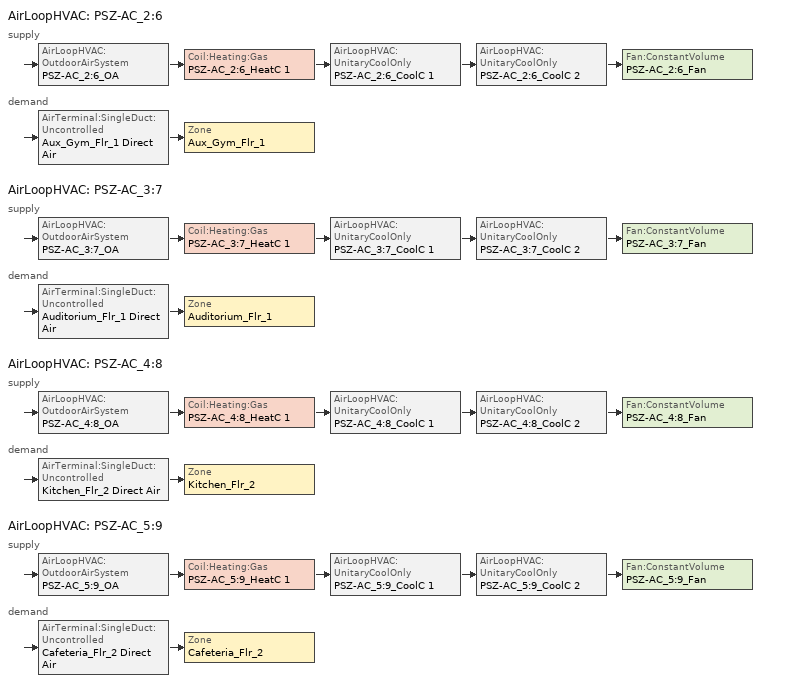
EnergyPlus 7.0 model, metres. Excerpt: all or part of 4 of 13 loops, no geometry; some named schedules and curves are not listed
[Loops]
AirLoopHVAC 'PSZ-AC_2:6'
 supply: AirLoopHVAC:OutdoorAirSystem 'PSZ-AC_2:6_OA' > Coil:Heating:Gas 'PSZ-AC_2:6_HeatC 1' > AirLoopHVAC:UnitaryCoolOnly 'PSZ-AC_2:6_CoolC 1' > AirLoopHVAC:UnitaryCoolOnly 'PSZ-AC_2:6_CoolC 2' > Fan:ConstantVolume 'PSZ-AC_2:6_Fan'
 demand: AirTerminal:SingleDuct:Uncontrolled 'Aux_Gym_Flr_1 Direct Air' > Zone 'Aux_Gym_Flr_1'
AirLoopHVAC 'PSZ-AC_3:7'
 supply: AirLoopHVAC:OutdoorAirSystem 'PSZ-AC_3:7_OA' > Coil:Heating:Gas 'PSZ-AC_3:7_HeatC 1' > AirLoopHVAC:UnitaryCoolOnly 'PSZ-AC_3:7_CoolC 1' > AirLoopHVAC:UnitaryCoolOnly 'PSZ-AC_3:7_CoolC 2' > Fan:ConstantVolume 'PSZ-AC_3:7_Fan'
 demand: AirTerminal:SingleDuct:Uncontrolled 'Auditorium_Flr_1 Direct Air' > Zone 'Auditorium_Flr_1'
AirLoopHVAC 'PSZ-AC_4:8'
 supply: AirLoopHVAC:OutdoorAirSystem 'PSZ-AC_4:8_OA' > Coil:Heating:Gas 'PSZ-AC_4:8_HeatC 1' > AirLoopHVAC:UnitaryCoolOnly 'PSZ-AC_4:8_CoolC 1' > AirLoopHVAC:UnitaryCoolOnly 'PSZ-AC_4:8_CoolC 2' > Fan:ConstantVolume 'PSZ-AC_4:8_Fan'
 demand: AirTerminal:SingleDuct:Uncontrolled 'Kitchen_Flr_2 Direct Air' > Zone 'Kitchen_Flr_2'
AirLoopHVAC 'PSZ-AC_5:9'
 supply: AirLoopHVAC:OutdoorAirSystem 'PSZ-AC_5:9_OA' > Coil:Heating:Gas 'PSZ-AC_5:9_HeatC 1' > AirLoopHVAC:UnitaryCoolOnly 'PSZ-AC_5:9_CoolC 1' > AirLoopHVAC:UnitaryCoolOnly 'PSZ-AC_5:9_CoolC 2' > Fan:ConstantVolume 'PSZ-AC_5:9_Fan'
 demand: AirTerminal:SingleDuct:Uncontrolled 'Cafeteria_Flr_2 Direct Air' > Zone 'Cafeteria_Flr_2'
[Sizing:Zone] Zone Cooling Design Supply Air Temperature {C}=14; Zone Heating Design Supply Air Temperature {C}=40; Zone Cooling Design Supply Air Humidity Ratio {kg-H20/kg-air}=0.0085; Zone Heating Design Supply Air Humidity Ratio {kg-H20/kg-air}=0.008; Cooling Design Air Flow Method {Flow/Zone | DesignDay | DesignDayWithLimit}=DesignDay; Cooling Minimum Air Flow Fraction=0; Heating Design Air Flow Method {Flow/Zone | DesignDay}=DesignDay; Heating Design Air Flow Rate=0; Design Zone Air Distribution Effectiveness in Cooling Mode=1; Design Zone Air Distribution Effectiveness in Heating Mode=1
Name | Design Specification Outdoor Air Object
Aux_Gym_Flr_1 | Aux_Gym_Flr_1 OA Design Spec
Auditorium_Flr_1 | Auditorium_Flr_1 OA Design Spec
Kitchen_Flr_2 | Kitchen_Flr_2 OA Design Spec
Cafeteria_Flr_2 | Cafeteria_Flr_2 OA Design Spec
[DesignSpecification:OutdoorAir] Outdoor Air Method=Flow/Zone; Outdoor Air Flow Per Person {m3/s-person}=0; Outdoor Air Flow Per Zone Floor Area {m3/s-m2}=0; Outdoor Air Flow Air Changes per Hour {1/hr}=0
Name | Outdoor Air Flow Per Zone {m3/s}
Aux_Gym_Flr_1 OA Design Spec | 4.79856
Auditorium_Flr_1 OA Design Spec | 1.93317
Kitchen_Flr_2 OA Design Spec | 3.4
Cafeteria_Flr_2 OA Design Spec | 2.779296
[ZoneControl:Thermostat] Control Type Schedule=Dual Zone Control Type Sched
Name | Zone | Control 1
Aux_Gym_Flr_1 Thermostat | Aux_Gym_Flr_1 | Aux_Gym_Flr_1 DualSPSched
Auditorium_Flr_1 Thermostat | Auditorium_Flr_1 | Auditorium_Flr_1 DualSPSched
Kitchen_Flr_2 Thermostat | Kitchen_Flr_2 | Kitchen_Flr_2 DualSPSched
Cafeteria_Flr_2 Thermostat | Cafeteria_Flr_2 | Cafeteria_Flr_2 DualSPSched
[ThermostatSetpoint:DualSetpoint]
Name | Heating Setpoint Temperature Schedule | Cooling Setpoint Temperature Schedule
Aux_Gym_Flr_1 DualSPSched; Auditorium_Flr_1 DualSPSched | GymAud_HtgSetP_Sch | GymAud_ClgSetP_Sch
Kitchen_Flr_2 DualSPSched; Cafeteria_Flr_2 DualSPSched | HtgSetP_Sch | ClgSetP_Sch
[Zone equipment]
Aux_Gym_Flr_1: Aux_Gym_Flr_1 Direct Air
Auditorium_Flr_1: Auditorium_Flr_1 Direct Air
Kitchen_Flr_2: Kitchen_Flr_2 Direct Air, Kitchen_Flr_2 Exhaust Fan 1
Cafeteria_Flr_2: Cafeteria_Flr_2 Direct Air
[Fan:ZoneExhaust]
Kitchen_Flr_2 Exhaust Fan 1: Availability Schedule=MinOA_Sched; Fan Efficiency=0.45; Pressure Rise {Pa}=125; Maximum Flow Rate {m3/s} [*******]=3.4
[AirTerminal:SingleDuct:Uncontrolled] Availability Schedule=ALWAYS_ON; Maximum Air Flow Rate {m3/s}=AUTOSIZE
Aux_Gym_Flr_1 Direct Air; Auditorium_Flr_1 Direct Air; Kitchen_Flr_2 Direct Air; Cafeteria_Flr_2 Direct Air
[SetpointManager:SingleZone:Reheat] Control Variable=Temperature; Minimum Supply Air Temperature C=10; Maximum Supply Air Temperature C=50
Name | Control Zone | Setpoint Node or NodeList
SupAirTemp MngrAux_Gym_Flr_1 | Aux_Gym_Flr_1 | PSZ-AC_2:6 Supply Equipment Outlet Node
SupAirTemp MngrAuditorium_Flr_1 | Auditorium_Flr_1 | PSZ-AC_3:7 Supply Equipment Outlet Node
SupAirTemp MngrKitchen_Flr_2 | Kitchen_Flr_2 | PSZ-AC_4:8 Supply Equipment Outlet Node
SupAirTemp MngrCafeteria_Flr_2 | Cafeteria_Flr_2 | PSZ-AC_5:9 Supply Equipment Outlet Node
[Refrigeration:Case] Availablility Schedule=ALWAYS_ON; Zone=Kitchen_Flr_2; Rated Ambient Temperature {C}=23.88; Rated Ambient Relative Humidity {%}=55; Rated Total Cooling Capacity per Unit length {W/m}=734; Case Length {m}=7.32; Latent Case Credit Curve Type=CaseTemperatureMethod; Standard Case Lighting Power per Unit Length {W/m}=33; Case Lighting Schedule=BLDG_LIGHT_SCH; Fraction Of Lighting Energy To Case=1; Case Anti-Sweat Heater Power per Unit Length {W/m}=0; Minimum Anti-Sweat Heater Power per Unit Length {W/m}=0; Anti-Sweat Heater Control Type {******}=None; Humidity At Zero Anti-Sweat Heater Energy {%}=0; Case Height {m}=0; Defrost Energy Correction Curve Type=None
Name | Rated Latent Heat Ratio | Rated Runtime Fraction | Case Operating Temperature {C} | Latent Case Credit Curve | Standard Case Fan Power per Unit Length {W/m} | Operating Case Fan Power per Unit Length {W/m} | Installed Case Lighting Power per Unit Length {W/m} | Fraction of Anti-Sweat Heater Energy To Case | Case Defrost Power per Unit Length {W/m} | Case Defrost Type | Case Defrost Schedule | Case Defrost Drip-Down Schedule | Under Case HVAC Return Air Fraction | Refrigerated Case Restocking Schedule | Case Credit Fraction Schedule | Case Defrost Type {*******}
Kitchen_Flr_2_WalkInFreezer_Case:1 | 0.1 | 0.4 | -23 | Kitchen_Flr_2_WalkInFreezer_Case:1_LatentCaseCreditCurve | 68.3 | 172.2 | 28.1 | 0 | 410 | Electric | Kitchen_Flr_2_WalkInFreezer_Case:1_DefrostSchedule | Kitchen_Flr_2_WalkInFreezer_Case:1_DefrostDripDownSchedule | 0 | Kitchen_Flr_2_WalkInFreezer_Case:1_RestockSchedule | Kitchen_Flr_2_WalkInFreezer_Case:1_CaseCreditSchedule
Kitchen_Flr_2_SelfContainedDisplayCase_Case:2 | 0.08 | 0.85 | 2 | Kitchen_Flr_2_SelfContainedDisplayCase_Case:2_LatentCaseCreditCurve | 55 | 40 | 75 | 0.2 | 0 |  |  |  | 0.05 | Kitchen_Flr_2_SelfContainedDisplayCase_Case:2_RestockSchedule |  | None
[AirLoopHVAC] Design Supply Air Flow Rate {m3/s}=AUTOSIZE
PSZ-AC_2:6; PSZ-AC_3:7; PSZ-AC_4:8; PSZ-AC_5:9
[SetpointManager:MixedAir]
Name | Control Variable | Setpoint Node or NodeList | Control Variable {Temperature}
PSZ-AC_2:6_HeatC 1 MixedAir Manager | Temperature | PSZ-AC_2:6_HeatC 1-PSZ-AC_2:6_CoolC 1Node
PSZ-AC_2:6_CoolC 1 SAT Manager |  | PSZ-AC_2:6_CoolC 1-PSZ-AC_2:6_CoolC 2Node | Temperature
PSZ-AC_2:6 ERV Mixed Air Temp Manager | Temperature | PSZ-AC_2:6_OAOutside Air Heat Recovery-PSZ-AC_2:6_OAMixing BoxNode
PSZ-AC_2:6 OA Mixed Air Temp Manager | Temperature | PSZ-AC_2:6_OA-PSZ-AC_2:6_HeatC 1Node
PSZ-AC_3:7_HeatC 1 MixedAir Manager | Temperature | PSZ-AC_3:7_HeatC 1-PSZ-AC_3:7_CoolC 1Node
PSZ-AC_3:7_CoolC 1 SAT Manager |  | PSZ-AC_3:7_CoolC 1-PSZ-AC_3:7_CoolC 2Node | Temperature
PSZ-AC_3:7 ERV Mixed Air Temp Manager | Temperature | PSZ-AC_3:7_OAOutside Air Heat Recovery-PSZ-AC_3:7_OAMixing BoxNode
PSZ-AC_3:7 OA Mixed Air Temp Manager | Temperature | PSZ-AC_3:7_OA-PSZ-AC_3:7_HeatC 1Node
PSZ-AC_4:8_HeatC 1 MixedAir Manager | Temperature | PSZ-AC_4:8_HeatC 1-PSZ-AC_4:8_CoolC 1Node
PSZ-AC_4:8_CoolC 1 SAT Manager |  | PSZ-AC_4:8_CoolC 1-PSZ-AC_4:8_CoolC 2Node | Temperature
PSZ-AC_4:8 ERV Mixed Air Temp Manager | Temperature | PSZ-AC_4:8_OAOutside Air Heat Recovery-PSZ-AC_4:8_OAMixing BoxNode
PSZ-AC_4:8 OA Mixed Air Temp Manager | Temperature | PSZ-AC_4:8_OA-PSZ-AC_4:8_HeatC 1Node
PSZ-AC_5:9_HeatC 1 MixedAir Manager | Temperature | PSZ-AC_5:9_HeatC 1-PSZ-AC_5:9_CoolC 1Node
PSZ-AC_5:9_CoolC 1 SAT Manager |  | PSZ-AC_5:9_CoolC 1-PSZ-AC_5:9_CoolC 2Node | Temperature
PSZ-AC_5:9 ERV Mixed Air Temp Manager | Temperature | PSZ-AC_5:9_OAOutside Air Heat Recovery-PSZ-AC_5:9_OAMixing BoxNode
PSZ-AC_5:9 OA Mixed Air Temp Manager | Temperature | PSZ-AC_5:9_OA-PSZ-AC_5:9_HeatC 1Node
[Sizing:System] Type Of Load To Size On=Sensible; Design Outdoor Air Flow Rate {m3/s}=AUTOSIZE; Minimum System Air Flow Ratio=1; Preheat Design Temperature {C}=7; Preheat Design Humidity Ratio {kg-H2O/kg-air}=0.008; Precool Design Temperature {C}=12.8; Precool Design Humidity Ratio {kg-H2O/kg-air}=0.008; Central Cooling Design Supply Air Temperature {C}=12.8; Central Heating Design Supply Air Temperature {C}=40; Sizing Option {Coincident | NonCoincident}=NonCoincident; 100% Outdoor Air in Cooling {Yes | No}=No; 100% Outdoor Air in Heating {Yes | No}=No; Central Cooling Design Supply Air Humidity Ratio {kg-H2O/kg-air}=0.0085; Central Heating Design Supply Air Humidity Ratio {kg-H2O/kg-air}=0.008; Cooling Design Air Flow Method=DesignDay; Cooling Design Air Flow Rate {m3/s}=0; Heating Design Air Flow Method=DesignDay; Heating Design Air Flow Rate {m3/s}=0; System Outdoor Air Method { ZoneSum | VentilationRateProcedure }=VentilationRateProcedure
PSZ-AC_2:6; PSZ-AC_3:7; PSZ-AC_4:8; PSZ-AC_5:9
[HeatExchanger:AirToAir:SensibleAndLatent] Availability Schedule=ALWAYS_ON; Nominal Supply Air Flow Rate {m3/s}=AUTOSIZE; Sensible Effectiveness at 100% Heating Air Flow=0.75; Latent Effectiveness at 100% Heating Air Flow=0.69; Sensible Effectiveness at 75% Heating Air Flow=0.75; Latent Effectiveness at 75% Heating Air Flow=0.69; Sensible Effectiveness at 100% Cooling Air Flow=0.75; Latent Effectiveness at 100% Cooling Air Flow=0.69; Sensible Effectiveness at 75% Cooling Air Flow=0.75; Latent Effectiveness at 75% Cooling Air Flow=0.69; Nominal Electric Power {W}=0; Supply Outlet Temperature Control {YES | NO}=Yes; Heat Exchanger Type { Plate | Rotary }=Plate; Frost Control Type { None | ExhaustAirRecirculation | ExhaustOnly | MinimumExhaustTemperature }=ExhaustOnly; Threshold Temperature {C}=-23.3; Initial Defrost Time Fraction {min/min}=0.167; Rate of Defrost Time Fraction Increase {min/min per deg C}=0.024; Economizer Lockout=No
PSZ-AC_2:6_OAOutside Air Heat Recovery; PSZ-AC_3:7_OAOutside Air Heat Recovery; PSZ-AC_4:8_OAOutside Air Heat Recovery; PSZ-AC_5:9_OAOutside Air Heat Recovery
[Controller:OutdoorAir] Minimum Outdoor Air Flow Rate {m3/s}=AUTOSIZE; Maximum Outdoor Air Flow Rate {m3/s}=AUTOSIZE; Economizer Control Type=DifferentialEnthalpy; Economizer Control Action Type=ModulateFlow; Economizer Maximum Limit Dry-Bulb Temperature {C}=28; Economizer Maximum Limit Enthalpy {J/kg}=64000; Economizer Minimum Limit Dry-Bulb Temperature {C}=-100; Lockout Type=NoLockout; Minimum Limit Type=FixedMinimum; High Humidity Control=No; Heat Recovery Bypass Control Type=BypassWhenOAFlowGreaterThanMinimum
Name | Minimum Outdoor Air Schedule
PSZ-AC_2:6_OA_Controller; PSZ-AC_3:7_OA_Controller | GymAud_MinOA_Sched
PSZ-AC_4:8_OA_Controller; PSZ-AC_5:9_OA_Controller | MinOA_Sched
[Coil:Heating:Gas] Availability Schedule=ALWAYS_ON; Gas Burner Efficiency=0.8; Nominal Capacity {W}=AUTOSIZE
PSZ-AC_2:6_HeatC 1; PSZ-AC_3:7_HeatC 1; PSZ-AC_4:8_HeatC 1; PSZ-AC_5:9_HeatC 1
[AirLoopHVAC:UnitaryCoolOnly] Availability Schedule=ALWAYS_ON
Name | Cooling Coil
PSZ-AC_2:6_CoolC 1 | PSZ-AC_2:6_CoolC 1 DXCoil
PSZ-AC_2:6_CoolC 2 | PSZ-AC_2:6_CoolC 2 DXCoil
PSZ-AC_3:7_CoolC 1 | PSZ-AC_3:7_CoolC 1 DXCoil
PSZ-AC_3:7_CoolC 2 | PSZ-AC_3:7_CoolC 2 DXCoil
PSZ-AC_4:8_CoolC 1 | PSZ-AC_4:8_CoolC 1 DXCoil
PSZ-AC_4:8_CoolC 2 | PSZ-AC_4:8_CoolC 2 DXCoil
PSZ-AC_5:9_CoolC 1 | PSZ-AC_5:9_CoolC 1 DXCoil
PSZ-AC_5:9_CoolC 2 | PSZ-AC_5:9_CoolC 2 DXCoil
[Coil:Cooling:DX:SingleSpeed] Availability Schedule=ALWAYS_ON; Rated Total Cooling Capacity {W}=AUTOSIZE; Rated Sensible Heat Ratio=AUTOSIZE; Rated COP=4; Rated Air Flow Rate {m3/s}=AUTOSIZE; Rated Evaporator Fan Power Per Volume Flow Rate {W/(m3/s)}=773.3; Nominal Time for Condensate Removal to Begin {s}=1000; Ratio of Initial Moisture Evaporation Rate and Steady State Latent Capacity=1.5; Maximum Cycling Rate {cycles/hr}=3; Latent Capacity Time Constant {s}=45; Condenser Type=AirCooled
Name | Total Cooling Capacity Function of Temperature Curve | Total Cooling Capacity Function of Flow Fraction Curve | Energy Input Ratio Function of Temperature Curve | Energy Input Ratio Function of Flow Fraction Curve | Part Load Fraction Correlation Curve
PSZ-AC_2:6_CoolC 1 DXCoil | PSZ-AC_2:6_CoolC 1_ClgCapFuncTempCurve | PSZ-AC_2:6_CoolC 1_ClgCapFuncFlowFracCurve | PSZ-AC_2:6_CoolC 1_ClgEirFuncTempCurve | PSZ-AC_2:6_CoolC 1_ClgEirFuncFlowFracCurve | PSZ-AC_2:6_CoolC 1_ClgPlrCurve
PSZ-AC_2:6_CoolC 2 DXCoil | PSZ-AC_2:6_CoolC 2_ClgCapFuncTempCurve | PSZ-AC_2:6_CoolC 2_ClgCapFuncFlowFracCurve | PSZ-AC_2:6_CoolC 2_ClgEirFuncTempCurve | PSZ-AC_2:6_CoolC 2_ClgEirFuncFlowFracCurve | PSZ-AC_2:6_CoolC 2_ClgPlrCurve
PSZ-AC_3:7_CoolC 1 DXCoil | PSZ-AC_3:7_CoolC 1_ClgCapFuncTempCurve | PSZ-AC_3:7_CoolC 1_ClgCapFuncFlowFracCurve | PSZ-AC_3:7_CoolC 1_ClgEirFuncTempCurve | PSZ-AC_3:7_CoolC 1_ClgEirFuncFlowFracCurve | PSZ-AC_3:7_CoolC 1_ClgPlrCurve
PSZ-AC_3:7_CoolC 2 DXCoil | PSZ-AC_3:7_CoolC 2_ClgCapFuncTempCurve | PSZ-AC_3:7_CoolC 2_ClgCapFuncFlowFracCurve | PSZ-AC_3:7_CoolC 2_ClgEirFuncTempCurve | PSZ-AC_3:7_CoolC 2_ClgEirFuncFlowFracCurve | PSZ-AC_3:7_CoolC 2_ClgPlrCurve
PSZ-AC_4:8_CoolC 1 DXCoil | PSZ-AC_4:8_CoolC 1_ClgCapFuncTempCurve | PSZ-AC_4:8_CoolC 1_ClgCapFuncFlowFracCurve | PSZ-AC_4:8_CoolC 1_ClgEirFuncTempCurve | PSZ-AC_4:8_CoolC 1_ClgEirFuncFlowFracCurve | PSZ-AC_4:8_CoolC 1_ClgPlrCurve
PSZ-AC_4:8_CoolC 2 DXCoil | PSZ-AC_4:8_CoolC 2_ClgCapFuncTempCurve | PSZ-AC_4:8_CoolC 2_ClgCapFuncFlowFracCurve | PSZ-AC_4:8_CoolC 2_ClgEirFuncTempCurve | PSZ-AC_4:8_CoolC 2_ClgEirFuncFlowFracCurve | PSZ-AC_4:8_CoolC 2_ClgPlrCurve
PSZ-AC_5:9_CoolC 1 DXCoil | PSZ-AC_5:9_CoolC 1_ClgCapFuncTempCurve | PSZ-AC_5:9_CoolC 1_ClgCapFuncFlowFracCurve | PSZ-AC_5:9_CoolC 1_ClgEirFuncTempCurve | PSZ-AC_5:9_CoolC 1_ClgEirFuncFlowFracCurve | PSZ-AC_5:9_CoolC 1_ClgPlrCurve
PSZ-AC_5:9_CoolC 2 DXCoil | PSZ-AC_5:9_CoolC 2_ClgCapFuncTempCurve | PSZ-AC_5:9_CoolC 2_ClgCapFuncFlowFracCurve | PSZ-AC_5:9_CoolC 2_ClgEirFuncTempCurve | PSZ-AC_5:9_CoolC 2_ClgEirFuncFlowFracCurve | PSZ-AC_5:9_CoolC 2_ClgPlrCurve
[Fan:ConstantVolume] Availability Schedule=HVACOperationSchd; Fan Efficiency=0.6; Pressure Rise {Pa}=500; Maximum Flow Rate {m3/s}=AUTOSIZE; Motor Efficiency=0.9; Motor In Airstream Fraction=1
PSZ-AC_2:6_Fan; PSZ-AC_3:7_Fan; PSZ-AC_4:8_Fan; PSZ-AC_5:9_Fan
[Refrigeration:CompressorRack] Heat Rejection Location {Outdoors | Zone}=Outdoors; Design Condenser Fan Power {W}=750; Condenser Type=AirCooled
Name | Design Compressor Rack COP {W/W} | Compressor Rack COP As Function Of Temperature Curve | Condenser Fan Power Function of Temperature Curve | Refrigeration Case Name or CaseList
RACK1 | 1.5 | RACK1_CopFuncTempCurve | RACK1_FanFuncTempCurve | Kitchen_Flr_2_WalkInFreezer_Case:1
RACK2 | 3 | RACK2_CopFuncTempCurve |  | Kitchen_Flr_2_SelfContainedDisplayCase_Case:2
[Schedule:Compact]
Bldg_Light_Sch: Fraction, Through: 6/30, For: Weekdays, Until: 06:00, 0.2, Until: 07:00, 0.4, Until: 16:00, 0.9, Until: 19:00, 0.7, Until: 21:00, 0.5, Until: 24:00, 0.2, For: SummerDesignDay, Until: 24:00, 1, For: WinterDesignDay, Until: 24:00, 0, For: AllOtherDays, Until: 24:00, 0.2, Through: 9/1, For: Weekdays, Until: 08:00, 0.2, Until: 14:00, 0.5, Until: 24:00, 0.2, For: SummerDesignDay, Until: 24:00, 1, For: WinterDesignDay, Until: 24:00, 0, For: AllOtherDays, Until: 24:00, 0.2, Through: 12/31, For: Weekdays, Until: 06:00, 0.2, Until: 07:00, 0.4, Until: 16:00, 0.9, Until: 19:00, 0.7, Until: 21:00, 0.5, Until: 24:00, 0.2, For: SummerDesignDay, Until: 24:00, 1, For: WinterDesignDay, Until: 24:00, 0, For: AllOtherDays, Until: 24:00, 0.2
Always_On; HvacOperationSchd: On/Off, Through: 12/31, For: AllDays, Until: 24:00, 1
Dual Zone Control Type Sched: Control Type, Through: 12/31, For: AllDays, Until: 24:00, 4
MinOA_Sched: On/Off, Through: 6/30, For: WinterDesignDay SummerDesignDay, Until: 24:00, 1, For: Weekdays, Until: 06:00, 0, Until: 18:00, 1, Until: 24:00, 0, For: AllOtherDays, Until: 24:00, 0, Through: 9/1, For: WinterDesignDay SummerDesignDay, Until: 24:00, 1, For: Weekdays, Until: 08:00, 0, Until: 13:00, 1, Until: 24:00, 0, For: AllOtherDays, Until: 24:00, 0, Through: 12/31, For: WinterDesignDay SummerDesignDay, Until: 24:00, 1, For: Weekdays, Until: 06:00, 0, Until: 18:00, 1, Until: 24:00, 0, For: AllOtherDays, Until: 24:00, 0
GymAud_MinOA_Sched: On/Off, Through: 6/30, For: WinterDesignDay SummerDesignDay, Until: 24:00, 1, For: Weekdays, Until: 06:00, 0, Until: 21:00, 1, Until: 24:00, 0, For: AllOtherDays, Until: 24:00, 0, Through: 9/1, For: WinterDesignDay SummerDesignDay, Until: 24:00, 1, For: Weekdays, Until: 08:00, 0, Until: 15:00, 1, Until: 24:00, 0, For: AllOtherDays, Until: 24:00, 0, Through: 12/31, For: WinterDesignDay SummerDesignDay, Until: 24:00, 1, For: Weekdays, Until: 06:00, 0, Until: 21:00, 1, Until: 24:00, 0, For: AllOtherDays, Until: 24:00, 0
Kitchen_Flr_2_WalkInFreezer_Case:1_DefrostSchedule: ON/OFF, Through: 12/31, For:AllDays, Interpolate:Yes, Until: 11:00, 0, Until: 11:20, 1, Until: 23:00, 0, Until: 23:20, 1, Until: 24:00, 0
Kitchen_Flr_2_WalkInFreezer_Case:1_DefrostDripDownSchedule: ON/OFF, Through: 12/31, For:AllDays, Interpolate:Yes, Until: 11:00, 0, Until: 11:30, 1, Until: 23:00, 0, Until: 23:30, 1, Until: 24:00, 0
Kitchen_Flr_2_WalkInFreezer_Case:1_RestockSchedule: Any Number, Through: 12/31, For: Tuesday Friday, Until: 4:00, 0, Until: 5:00, 725, Until: 6:00, 417, Until: 7:00, 290, Until: 24:00, 0, For: AllOtherDays, Until: 4:00, 0, Until: 5:00, 125, Until: 6:00, 117, Until: 7:00, 90, Until: 19:00, 0, Until: 20:00, 125, Until: 21:00, 117, Until: 22:00, 90, Until: 24:00, 0
Kitchen_Flr_2_WalkInFreezer_Case:1_CaseCreditSchedule: Fraction, Through: 12/31, For:AllDays, Interpolate:No, Until: 7:00, 0.2, Until: 21:00, 0.4, Until: 24:00, 0.2
Kitchen_Flr_2_SelfContainedDisplayCase_Case:2_RestockSchedule: Any Number, Through: 12/31, For:AllDays, Until: 6:00, 0, Until: 7:00, 50, Until: 9:00, 70, Until: 10:00, 80, Until: 11:00, 70, Until: 13:00, 50, Until: 14:00, 80, Until: 15:00, 90, Until: 16:00, 80, Until: 24:00, 0
[Curve:Cubic] Minimum Value of x=-35; Maximum Value of x=20
Name | Coefficient1 Constant | Coefficient2 x | Coefficient3 x**2 | Coefficient4 x**3
Kitchen_Flr_2_WalkInFreezer_Case:1_LatentCaseCreditCurve | 0.0236 | 0.0006 | 0 | 0
Kitchen_Flr_2_SelfContainedDisplayCase_Case:2_LatentCaseCreditCurve | 0.0265263 | 0.00107803 | 6.02558e-05 | 1.23732e-06
[Curve:Biquadratic] Minimum Value of x=17; Maximum Value of x=22; Minimum Value of y=13; Maximum Value of y=46
Name | Coefficient1 Constant | Coefficient2 x | Coefficient3 x**2 | Coefficient4 y | Coefficient5 y**2 | Coefficient6 x*y
PSZ-AC_2:6_CoolC 1_ClgCapFuncTempCurve; PSZ-AC_2:6_CoolC 2_ClgCapFuncTempCurve; PSZ-AC_3:7_CoolC 1_ClgCapFuncTempCurve; PSZ-AC_3:7_CoolC 2_ClgCapFuncTempCurve; PSZ-AC_4:8_CoolC 1_ClgCapFuncTempCurve; PSZ-AC_4:8_CoolC 2_ClgCapFuncTempCurve; PSZ-AC_5:9_CoolC 1_ClgCapFuncTempCurve; PSZ-AC_5:9_CoolC 2_ClgCapFuncTempCurve | 0.42415 | 0.04426 | -0.00042 | 0.00333 | -0.00008 | -0.00021
PSZ-AC_2:6_CoolC 1_ClgEirFuncTempCurve; PSZ-AC_2:6_CoolC 2_ClgEirFuncTempCurve; PSZ-AC_3:7_CoolC 1_ClgEirFuncTempCurve; PSZ-AC_3:7_CoolC 2_ClgEirFuncTempCurve; PSZ-AC_4:8_CoolC 1_ClgEirFuncTempCurve; PSZ-AC_4:8_CoolC 2_ClgEirFuncTempCurve; PSZ-AC_5:9_CoolC 1_ClgEirFuncTempCurve; PSZ-AC_5:9_CoolC 2_ClgEirFuncTempCurve | 1.23649 | -0.02431 | 0.00057 | -0.01434 | 0.00063 | -0.00038
[Curve:Quadratic]
Name | Coefficient1 Constant | Coefficient2 x | Coefficient3 x**2 | Minimum Value of x | Maximum Value of x
PSZ-AC_2:6_CoolC 1_ClgCapFuncFlowFracCurve; PSZ-AC_2:6_CoolC 2_ClgCapFuncFlowFracCurve; PSZ-AC_3:7_CoolC 1_ClgCapFuncFlowFracCurve; PSZ-AC_3:7_CoolC 2_ClgCapFuncFlowFracCurve; PSZ-AC_4:8_CoolC 1_ClgCapFuncFlowFracCurve; PSZ-AC_4:8_CoolC 2_ClgCapFuncFlowFracCurve; PSZ-AC_5:9_CoolC 1_ClgCapFuncFlowFracCurve; PSZ-AC_5:9_CoolC 2_ClgCapFuncFlowFracCurve | 0.77136 | 0.34053 | -0.11088 | 0.75918 | 1.13877
PSZ-AC_2:6_CoolC 1_ClgEirFuncFlowFracCurve; PSZ-AC_2:6_CoolC 2_ClgEirFuncFlowFracCurve; PSZ-AC_3:7_CoolC 1_ClgEirFuncFlowFracCurve; PSZ-AC_3:7_CoolC 2_ClgEirFuncFlowFracCurve; PSZ-AC_4:8_CoolC 1_ClgEirFuncFlowFracCurve; PSZ-AC_4:8_CoolC 2_ClgEirFuncFlowFracCurve; PSZ-AC_5:9_CoolC 1_ClgEirFuncFlowFracCurve; PSZ-AC_5:9_CoolC 2_ClgEirFuncFlowFracCurve | 1.2055 | -0.32953 | 0.12308 | 0.75918 | 1.13877
PSZ-AC_2:6_CoolC 1_ClgPlrCurve; PSZ-AC_2:6_CoolC 2_ClgPlrCurve; PSZ-AC_3:7_CoolC 1_ClgPlrCurve; PSZ-AC_3:7_CoolC 2_ClgPlrCurve; PSZ-AC_4:8_CoolC 1_ClgPlrCurve; PSZ-AC_4:8_CoolC 2_ClgPlrCurve; PSZ-AC_5:9_CoolC 1_ClgPlrCurve; PSZ-AC_5:9_CoolC 2_ClgPlrCurve | 0.771 | 0.229 | 0 | 0 | 1
